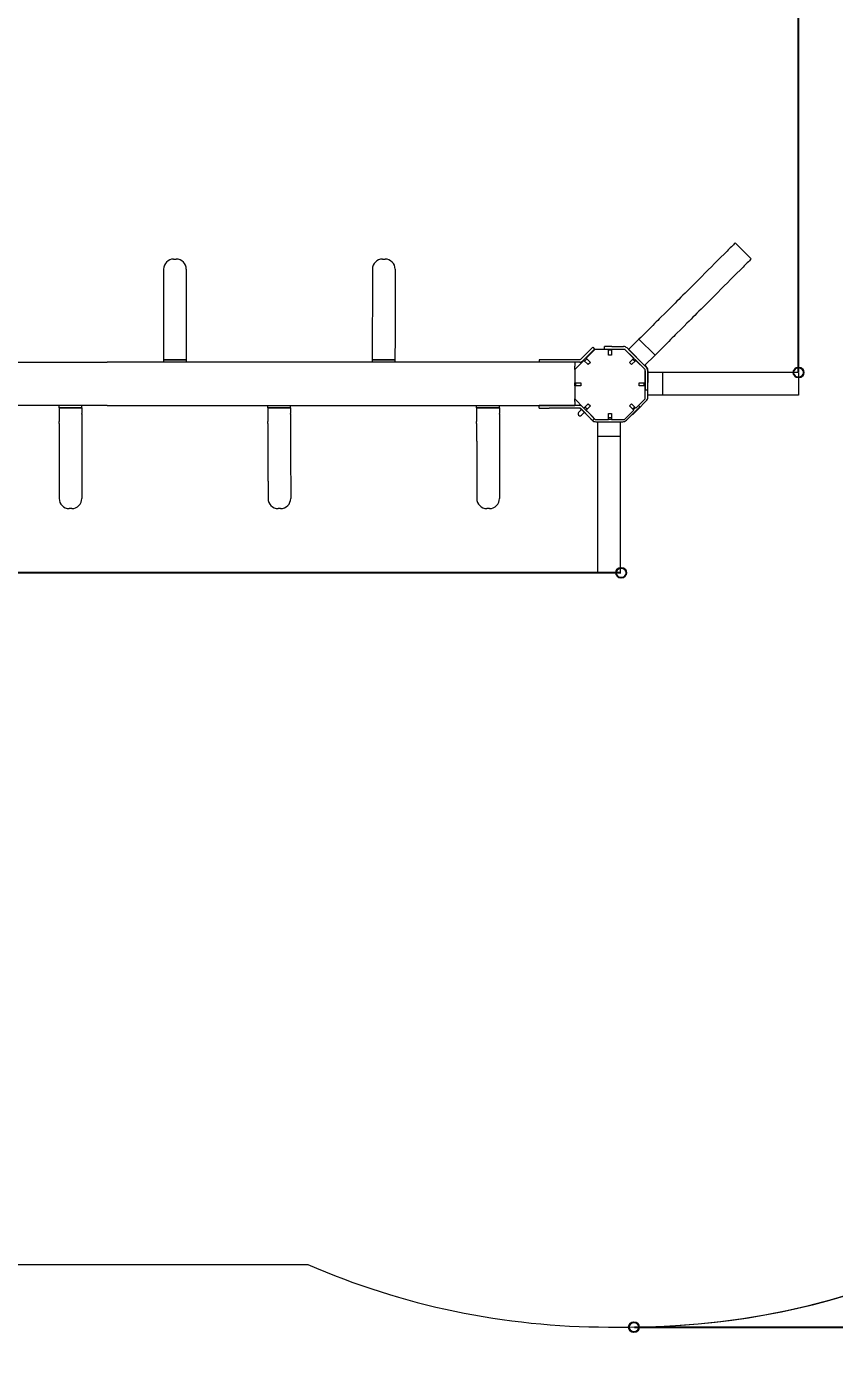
# Model space of a CAD drawing. Extents: x -4680 to 4634, y -4524 to 4501.
# Drawn here: x 110 to 1717, y -1967 to 681 of the extents above; entities that cross this region are included whole.
import ezdxf

# ---------------------------------------------------------------- set-up
doc = ezdxf.new("R2010")
doc.units = 0
doc.header["$LTSCALE"] = 5
doc.header["$PDMODE"] = 33
doc.header["$PDSIZE"] = 20
for name, color, linetype in [('PRODUCT', 3, 'CONTINUOUS'), ('REFERENCE', 9, 'CONTINUOUS'), ('REVIEW_REQUIRED', 30, 'CONTINUOUS'), ('SAFETY_ZONE', 1, 'CONTINUOUS')]:
    doc.layers.add(name, color=color, linetype=linetype)
doc.styles.add('LG1', font='arial.ttf', dxfattribs={"height": 185})
doc.dimstyles.new('LG_DIM', dxfattribs={"dimtxt": 185, "dimasz": 120, "dimexe": 50, "dimexo": 1, "dimgap": 50, "dimtad": 1, "dimdec": 0, "dimrnd": 10, "dimtxsty": 'LG1', "dimcen": 2.5, "dimclrt": 4, "dimadec": 4, "dimazin": 3, "dimtfac": 1, "dimtdec": 0, "dimtmove": 0, "dimatfit": 3, "dimarcsym": 0})

# ---------------------------------------------------------------- blocks, each defined once
blk = doc.blocks.new('*D4')
at = {"layer": 'REFERENCE', "color": 0, "transparency": 16777216}
for p in [(3070.7, 212.7), (-2889.9, -277.7), (3070.7, -2833.1)]:
    blk.add_point(p, dxfattribs=at)
at = {"layer": 'REVIEW_REQUIRED', "color": 0, "lineweight": -2, "transparency": 16777216}
for p, q in [((3070.7, 211.7), (3070.7, -2883.1)), ((-2889.9, -278.7), (-2889.9, -2883.1)), ((-2769.9, -2833.1), (-1028.3, -2833.1)), ((2950.7, -2833.1), (508.1, -2833.1))]:
    blk.add_line(p, q, dxfattribs=at)
at = {"layer": 'REVIEW_REQUIRED', "color": 0, "transparency": 16777216}
for points in [[(-2769.9, -2813.1), (-2769.9, -2853.1), (-2889.9, -2833.1)], [(2950.7, -2813.1), (2950.7, -2853.1), (3070.7, -2833.1)]]:
    blk.add_solid(points, dxfattribs=at)
at = {"layer": 'REVIEW_REQUIRED', "color": 4, "transparency": 16777216, "insert": (-260.1, -2833.1), "char_height": 185, "attachment_point": 5, "style": 'LG1'}
blk.add_mtext('\\A1;5960 mm\\P [(19\'-6{\\H1x;\\S7/8;}" in)]', dxfattribs=at)
blk = doc.blocks.new('*D5')
at = {"layer": 'REFERENCE', "color": 0, "transparency": 16777216}
for p in [(1575.6, 1750.1), (1318, -1905.2), (4112.4, -1905.2)]:
    blk.add_point(p, dxfattribs=at)
at = {"layer": 'REVIEW_REQUIRED', "color": 0, "lineweight": -2, "transparency": 16777216}
for p, q in [((1576.6, 1750.1), (4162.4, 1750.1)), ((4112.4, 1630.1), (4112.4, -81.3)), ((4112.4, -1785.2), (4112.4, -732.9)), ((1319, -1905.2), (4162.4, -1905.2))]:
    blk.add_line(p, q, dxfattribs=at)
at = {"layer": 'REVIEW_REQUIRED', "color": 0, "transparency": 16777216}
for points in [[(4092.4, 1630.1), (4132.4, 1630.1), (4112.4, 1750.1)], [(4092.4, -1785.2), (4132.4, -1785.2), (4112.4, -1905.2)]]:
    blk.add_solid(points, dxfattribs=at)
at = {"layer": 'REVIEW_REQUIRED', "color": 4, "transparency": 16777216, "insert": (4112.4, -407.1), "char_height": 185, "attachment_point": 5, "style": 'LG1'}
blk.add_mtext("\\A1;3660 mm\\P [(12' in)]", dxfattribs=at)
blk = doc.blocks.new('*D6')
at = {"layer": 'REFERENCE', "color": 0, "transparency": 16777216}
for p in [(1645.5, 2590.7), (-1410, 218.7), (1645.5, -7)]:
    blk.add_point(p, dxfattribs=at)
at = {"layer": 'REVIEW_REQUIRED', "color": 0, "lineweight": -2, "transparency": 16777216}
for p, q in [((-1410, 219.7), (-1410, 2640.7)), ((1645.5, -6), (1645.5, 2640.7)), ((-1290, 2590.7), (-637.2, 2590.7)), ((1525.5, 2590.7), (899.1, 2590.7))]:
    blk.add_line(p, q, dxfattribs=at)
at = {"layer": 'REVIEW_REQUIRED', "color": 0, "transparency": 16777216}
for points in [[(-1290, 2610.7), (-1290, 2570.7), (-1410, 2590.7)], [(1525.5, 2610.7), (1525.5, 2570.7), (1645.5, 2590.7)]]:
    blk.add_solid(points, dxfattribs=at)
at = {"layer": 'REVIEW_REQUIRED', "color": 4, "transparency": 16777216, "insert": (130.9, 2590.7), "char_height": 185, "attachment_point": 5, "style": 'LG1'}
blk.add_mtext('\\A1;3060 mm\\P [(10\'-0{\\H1x;\\S3/8;}" in)]', dxfattribs=at)
blk = doc.blocks.new('*D7')
at = {"layer": 'REFERENCE', "color": 0, "transparency": 16777216}
for p in [(-1378.1, 250.5), (-4630.4, -405.2), (1292.6, -405.2)]:
    blk.add_point(p, dxfattribs=at)
at = {"layer": 'REVIEW_REQUIRED', "color": 0, "lineweight": -2, "transparency": 16777216}
for p, q in [((-4630.4, 250.5), (-4630.4, 782.6)), ((-4630.4, 782.6), (-4510.4, 782.6)), ((-1379.1, 250.5), (-4680.4, 250.5)), ((-4630.4, -285.2), (-4630.4, 130.5)), ((1291.6, -405.2), (-4680.4, -405.2))]:
    blk.add_line(p, q, dxfattribs=at)
at = {"layer": 'REVIEW_REQUIRED', "color": 0, "transparency": 16777216}
for points in [[(-4650.4, 130.5), (-4610.4, 130.5), (-4630.4, 250.5)], [(-4650.4, -285.2), (-4610.4, -285.2), (-4630.4, -405.2)]]:
    blk.add_solid(points, dxfattribs=at)
at = {"layer": 'REVIEW_REQUIRED', "color": 4, "transparency": 16777216, "insert": (-3751.3, 782.6), "char_height": 185, "attachment_point": 5, "style": 'LG1'}
blk.add_mtext('\\A1;660 mm\\P [(2\'-1{\\H1.000000x;\\S13/16;}" in)]', dxfattribs=at)
blk = doc.blocks.new('*D8')
at = {"layer": 'REFERENCE', "color": 0, "transparency": 16777216}
for p in [(3165.2, -32.4), (-2889.9, -277.7), (3165.2, -3951.6)]:
    blk.add_point(p, dxfattribs=at)
at = {"layer": 'REVIEW_REQUIRED', "color": 0, "lineweight": -2, "transparency": 16777216}
for p, q in [((3165.2, -33.4), (3165.2, -4001.6)), ((-2889.9, -278.7), (-2889.9, -4001.6)), ((-2769.9, -3951.6), (-720.5, -3951.6)), ((3045.2, -3951.6), (995.8, -3951.6))]:
    blk.add_line(p, q, dxfattribs=at)
at = {"layer": 'REVIEW_REQUIRED', "color": 0, "transparency": 16777216}
for points in [[(-2769.9, -3931.6), (-2769.9, -3971.6), (-2889.9, -3951.6)], [(3045.2, -3931.6), (3045.2, -3971.6), (3165.2, -3951.6)]]:
    blk.add_solid(points, dxfattribs=at)
at = {"layer": 'REVIEW_REQUIRED', "color": 4, "transparency": 16777216, "char_height": 185, "attachment_point": 5, "style": 'LG1'}
for s, insert in [('\\A1;6060 mm', (137.7, -3807.1)), ('\\A1;[(19\'-10{\\H1x;\\S9/16;}" in)]', (137.7, -4248.5))]:
    blk.add_mtext(s, dxfattribs=dict(at, insert=insert))

msp = doc.modelspace()

# ---------------------------------------------------------------- linework, layer by layer
at = {"layer": 'PRODUCT', "linetype": 'Continuous', "lineweight": 0}
for p, q in [((1519.6, 250.8), (1551.4, 218.9)), ((402.1, 218.5), (402.3, 218.5)), ((402.3, 218.5), (407.3, 218.5)), ((817.6, 218.5), (817.7, 218.5)), ((817.7, 218.5), (822.7, 218.5)), ((1328, 59.2), (1307.4, 38.6)), ((1328, 59.2), (1359.9, 27.4)), ((381.9, 45.2), (381.9, 18.5)), ((427.1, 29.5), (427.1, 18.5)), ((797.4, 45.2), (797.4, 18.5)), ((842.5, 29.5), (842.5, 18.5)), ((1232.4, 39.6), (1212.1, 19.3)), ((1236, 36.1), (1215.6, 15.7)), ((1222.7, 21.4), (1241.1, 39.7)), ((1236, 43.1), (1232.4, 39.6)), ((1236, 43.1), (1239.5, 39.6)), ((1236, 36.1), (1239.5, 39.6)), ((1241.1, 39.7), (1267.1, 39.7)), ((1274.2, 44.7), (1259.2, 44.7)), ((1259.2, 39.7), (1259.2, 44.7)), ((1267.1, 27.7), (1267.1, 39.7)), ((1267.1, 39.7), (1273.1, 39.7)), ((1267.1, 37.8), (1273.1, 37.8)), ((1273.1, 27.7), (1267.1, 27.7)), ((1273.1, 39.7), (1299.1, 39.7)), ((1273.1, 39.7), (1273.1, 27.7)), ((1274.2, 44.7), (1297.2, 44.7)), ((1299.1, 39.7), (1317.5, 21.4)), ((1338.9, 0.1), (1300.7, 38.3)), ((1342.4, 3.6), (1304.2, 41.8)), ((1339.2, 6.8), (1307.4, 38.6)), ((1359.9, 27.4), (1339.2, 6.8)), ((-664.8, 13.5), (182.2, 13.5)), ((182.2, 13.5), (269.7, 13.5)), ((1200.4, 13.5), (269.7, 13.5)), ((382.1, 18.5), (381.9, 18.5)), ((381.9, 18.5), (381.9, 18.5)), ((381.9, 18.5), (382.1, 18.5)), ((381.9, 18.5), (381.9, 18.5)), ((381.9, 18.5), (381.9, 13.5)), ((382.1, 18.5), (402.1, 18.5)), ((402.1, 18.5), (382.1, 18.5)), ((407.1, 18.5), (402.1, 18.5)), ((402.1, 18.5), (407.1, 18.5)), ((407.1, 18.5), (427.1, 18.5)), ((427.1, 18.5), (407.1, 18.5)), ((427.1, 18.5), (427.1, 13.5)), ((797.5, 18.5), (797.4, 18.5)), ((797.4, 18.5), (797.4, 18.5)), ((797.4, 18.5), (797.5, 18.5)), ((797.4, 18.5), (797.4, 18.5)), ((797.4, 18.5), (797.4, 13.5)), ((797.5, 18.5), (817.6, 18.5)), ((817.6, 18.5), (797.5, 18.5)), ((822.6, 18.5), (817.6, 18.5)), ((817.6, 18.5), (822.6, 18.5)), ((822.6, 18.5), (842.5, 18.5)), ((842.5, 18.5), (822.6, 18.5)), ((842.5, 18.5), (842.5, 13.5)), ((1129.2, 18.4), (1129.2, 13.5)), ((1149.2, 18.4), (1129.2, 18.4)), ((1210, 18.4), (1149.2, 18.4)), ((1200.1, -1.3), (1218.5, 17.1)), ((1210, 13.4), (1200.4, 13.4)), ((1200.4, -1), (1200.4, 5.5)), ((1227, 8.6), (1218.5, 17.1)), ((1219.9, 15.7), (1224.1, 20)), ((1222.7, 21.4), (1231.2, 12.9)), ((1231.2, 12.9), (1227, 8.6)), ((1309, 12.9), (1317.5, 21.4)), ((1313.2, 8.6), (1309, 12.9)), ((1321.7, 17.1), (1313.2, 8.6)), ((1315.9, 19.8), (1320.2, 15.5)), ((1316.4, 22.5), (1316.4, 22.5)), ((1321.7, 17.1), (1340.1, -1.3)), ((1322, 16.8), (1322.1, 16.9)), ((1339.8, 7.4), (1342.5, 4.6)), ((1200.1, -1.3), (1200.1, -27.3)), ((1340.1, -27.3), (1340.1, -1.3)), ((1340.4, -3.4), (1340.4, -27.1)), ((1345.4, -3.4), (1345.4, -27.1)), ((1345.5, -56.5), (1345.5, -2.5)), ((1374.6, -7), (1345.5, -7)), ((1345.5, -52), (1345.5, -7)), ((1374.6, -7), (1374.6, -52)), ((1645.5, -7), (1645.5, -52)), ((1200.1, -27.3), (1212.1, -27.3)), ((1200.1, -33.3), (1200.1, -59.3)), ((1212.1, -33.3), (1200.1, -33.3)), ((1200.4, -33.3), (1200.4, -27.3)), ((1202.4, -33.3), (1202.4, -27.3)), ((1212.1, -27.3), (1212.1, -33.3)), ((1328.1, -27.3), (1340.1, -27.3)), ((1328.1, -33.3), (1328.1, -27.3)), ((1340.1, -33.3), (1328.1, -33.3)), ((1337.4, -27.3), (1337.4, -33.3)), ((1340.1, -59.3), (1340.1, -33.3)), ((1340.4, -27.1), (1340.4, -42.1)), ((1345.4, -42.1), (1340.4, -42.1)), ((1340.5, -56.5), (1340.5, -42.1)), ((1345.4, -42.1), (1345.4, -27.1)), ((1374.6, -52), (1345.5, -52)), ((182.2, -72.5), (-664.8, -72.5)), ((174.1, -77.5), (174.1, -72.5)), ((174.1, -77.5), (174.1, -77.5)), ((174.2, -77.5), (174.1, -77.5)), ((174.1, -77.5), (174.1, -104.1)), ((174.2, -77.5), (174.1, -77.5)), ((174.1, -77.5), (174.1, -77.5)), ((194.3, -77.5), (174.2, -77.5)), ((174.2, -77.5), (194.3, -77.5)), ((269.7, -72.5), (182.2, -72.5)), ((194.3, -77.5), (199.3, -77.5)), ((199.3, -77.5), (194.3, -77.5)), ((219.2, -77.5), (199.3, -77.5)), ((199.3, -77.5), (219.2, -77.5)), ((219.2, -77.5), (219.2, -72.5)), ((219.2, -77.5), (219.2, -88.4)), ((269.7, -72.5), (1200.4, -72.5)), ((589.7, -77.5), (589.7, -72.5)), ((589.7, -77.5), (589.7, -77.5)), ((589.8, -77.5), (589.7, -77.5)), ((589.7, -77.5), (589.7, -104.1)), ((589.8, -77.5), (589.7, -77.5)), ((589.7, -77.5), (589.7, -77.5)), ((609.9, -77.5), (589.8, -77.5)), ((589.8, -77.5), (609.9, -77.5)), ((609.9, -77.5), (614.9, -77.5)), ((614.9, -77.5), (609.9, -77.5)), ((634.8, -77.5), (614.9, -77.5)), ((614.9, -77.5), (634.8, -77.5)), ((634.8, -77.5), (634.8, -72.5)), ((634.8, -77.5), (634.8, -88.4)), ((1005, -77.5), (1005, -72.5)), ((1005, -77.5), (1005, -77.5)), ((1005.2, -77.5), (1005, -77.5)), ((1005, -77.5), (1005, -104.1)), ((1005.2, -77.5), (1005, -77.5)), ((1005, -77.5), (1005, -77.5)), ((1025.2, -77.5), (1005.2, -77.5)), ((1005.2, -77.5), (1025.2, -77.5)), ((1025.2, -77.5), (1030.2, -77.5)), ((1030.2, -77.5), (1025.2, -77.5)), ((1050.2, -77.5), (1030.2, -77.5)), ((1030.2, -77.5), (1050.2, -77.5)), ((1050.2, -77.5), (1050.2, -72.5)), ((1050.2, -77.5), (1050.2, -88.4)), ((1129.2, -77.6), (1129.2, -72.6)), ((1149.2, -72.6), (1129.2, -72.6)), ((1129.2, -77.6), (1149.2, -77.6)), ((1210, -72.6), (1149.2, -72.6)), ((1210, -77.6), (1149.2, -77.6)), ((1218.5, -77.6), (1200.1, -59.3)), ((1200.4, -64.5), (1200.4, -59.6)), ((1209.4, -72.6), (1210.9, -71.1)), ((1210.4, -77.6), (1218, -85.3)), ((1213, -73.2), (1210.9, -71.1)), ((1232.4, -98.8), (1212.1, -78.5)), ((1236, -95.3), (1215.6, -75)), ((1217.4, -76.5), (1217.3, -76.6)), ((1218.5, -77.6), (1227, -69.2)), ((1224.7, -79.9), (1220.5, -75.7)), ((1231.2, -73.4), (1222.7, -81.9)), ((1227, -69.2), (1231.2, -73.4)), ((1309, -73.4), (1313.2, -69.2)), ((1317.5, -81.9), (1309, -73.4)), ((1313.2, -69.2), (1321.7, -77.6)), ((1319.6, -75.5), (1315.3, -79.7)), ((1321, -76.9), (1316.7, -81.1)), ((1319.1, -85.8), (1329.7, -75.2)), ((1340.1, -59.3), (1321.7, -77.6)), ((1342.5, -63.5), (1325.8, -80.3)), ((1326.9, -72.4), (1329.7, -75.2)), ((1213.3, -80.6), (1207.7, -86.2)), ((1219, -86.2), (1213.3, -91.9)), ((1234.7, -102), (1218, -85.3)), ((1241.1, -100.3), (1222.7, -81.9)), ((1223, -82.2), (1223, -82.3)), ((1232.4, -98.8), (1236, -102.4)), ((1239.5, -98.8), (1236, -95.3)), ((1236, -102.4), (1239.5, -98.8)), ((1241.1, -100.3), (1267.1, -100.3)), ((1241.8, -104.9), (1295.8, -104.9)), ((1246.3, -134.1), (1246.3, -104.9)), ((1246.3, -104.9), (1291.3, -104.9)), ((1267.1, -88.3), (1273.1, -88.3)), ((1267.1, -100.3), (1267.1, -88.3)), ((1273.1, -97.2), (1267.1, -97.2)), ((1267.1, -99.9), (1273.1, -99.9)), ((1273.1, -88.3), (1273.1, -100.3)), ((1273.1, -100.3), (1299.1, -100.3)), ((1291.3, -134.1), (1291.3, -104.9)), ((1317.5, -81.9), (1299.1, -100.3)), ((1319.1, -85.8), (1302.9, -102)), ((1315.2, -90.9), (1314.6, -90.3)), ((1315.2, -90.9), (1325.8, -80.3)), ((1291.3, -134.1), (1246.3, -134.1)), ((194.4, -277.5), (194.3, -277.5)), ((199.4, -277.5), (194.4, -277.5)), ((610, -277.5), (609.9, -277.5)), ((615, -277.5), (610, -277.5)), ((1025.4, -277.5), (1025.2, -277.5)), ((1030.4, -277.5), (1025.4, -277.5)), ((1291.3, -404.9), (1246.3, -404.9))]:
    msp.add_line(p, q, dxfattribs=at)
for centre, radius, start, end in [((402.1, 198.5), 20, 90, 179.9456), ((407.3, 198.5), 20, 359.8959, 90), ((817.6, 198.5), 20, 90, 179.9456), ((822.7, 198.5), 20, 359.8959, 90), ((1297.2, 34.7), 10, 45, 90), ((1297.2, 34.7), 5, 45, 55.9852), ((1210, 21.4), 3, 270, 315), ((1210, 21.4), 8, 270, 315), ((1335.4, -3.4), 5, 34.0148, 45), ((1335.4, -3.4), 10, 0, 45), ((1335.5, -2.5), 10, 0, 45), ((1335.4, -3.4), 5, 0, 17.8582), ((1210, -80.6), 8, 45, 90), ((1210, -80.6), 3, 45, 90), ((1335.5, -56.5), 5, 338.2299, 360), ((1335.5, -56.5), 10, 315, 360), ((1241.8, -94.9), 10, 225, 270), ((1241.8, -94.9), 5, 238.1567, 256.5794), ((1295.8, -94.9), 10, 270, 315), ((194.3, -257.5), 20, 180.0544, 270), ((199.4, -257.5), 20, 270, 0.1041), ((609.9, -257.5), 20, 180.0544, 270), ((615, -257.5), 20, 270, 0.1041), ((1025.2, -257.5), 20, 180.0544, 270), ((1030.4, -257.5), 20, 270, 0.1041)]:
    msp.add_arc(centre, radius, start, end, dxfattribs=at)
at = {"layer": 'PRODUCT', "linetype": 'Continuous', "lineweight": 0, "extrusion": (0, 0, -1)}
for centre, ratio, start_param in [((402.1, 198.5), 0.287518, -0.003303), ((817.6, 198.5), 0.287518, -0.003303), ((401.9, 49.8), 0.2293, -0.00325), ((817.4, 49.8), 0.2293, -0.00325)]:
    msp.add_ellipse(centre, major_axis=(-20, 0), ratio=ratio, start_param=start_param, end_param=0, dxfattribs=at)
at = {"layer": 'PRODUCT', "linetype": 'Continuous', "lineweight": 0}
for centre, major_axis, ratio, start_param, end_param in [((407.1, 31.2), (20, 0), 0.034163, 0, 0.003165), ((822.5, 31.2), (20, 0), 0.034163, 0, 0.003165), ((199.2, -90.1), (20, 0), 0.034163, -0.003165, 0), ((614.8, -90.1), (20, 0), 0.034163, -0.003165, 0), ((1030.2, -90.1), (20, 0), 0.034163, -0.003165, 0), ((1210.5, -89.1), (-2.83, 2.83), 0.994072, 0, 3.141593), ((194.1, -108.7), (-20, 0), 0.2293, -0.00325, 0), ((609.7, -108.7), (-20, 0), 0.2293, -0.00325, 0), ((1025, -108.7), (-20, 0), 0.2293, -0.00325, 0), ((194.3, -257.5), (-20, 0), 0.287518, -0.003303, 0), ((609.9, -257.5), (-20, 0), 0.287518, -0.003303, 0), ((1025.2, -257.5), (-20, 0), 0.287518, -0.003303, 0)]:
    msp.add_ellipse(centre, major_axis=major_axis, ratio=ratio, start_param=start_param, end_param=end_param, dxfattribs=at)
for points, knots in [([(1519.6, 250.8), (1514.6, 245.8), (1479.6, 210.8), (1406.7, 137.9), (1394.7, 125.9), (1354.7, 85.9), (1337.3, 68.5), (1328, 59.2)], [0.0423278, 0.0423278, 0.0423278, 0.0423278, 0.1177212, 0.5235664, 0.7650977, 0.8006124, 0.8787141, 0.8787141, 0.8787141, 0.8787141]), ([(1551.4, 218.9), (1546.4, 214), (1511.4, 179), (1438.5, 106.1), (1426.5, 94.1), (1386.5, 54.1), (1369.1, 36.7), (1359.9, 27.4)], [0.0423278, 0.0423278, 0.0423278, 0.0423278, 0.1177212, 0.5235664, 0.7650977, 0.8006124, 0.8787141, 0.8787141, 0.8787141, 0.8787141]), ([(382.1, 198.5), (382.1, 195.3), (382.1, 192), (382.1, 185.5), (382.1, 182.3), (382.1, 175.9), (382.1, 172.8), (382.1, 166.6), (382.1, 163.6), (382.1, 157.5), (382.1, 154.5), (382, 148.5), (382, 145.6), (382, 139.6), (382, 136.6), (382, 130.6), (382, 127.6), (382, 118.6), (382, 112.5), (382, 103.3), (382, 100.3), (382, 94.1), (382, 91), (381.9, 84.8), (381.9, 81.7), (381.9, 75.5), (381.9, 72.3), (381.9, 66), (381.9, 62.8), (381.9, 58), (381.9, 56.4), (381.9, 53.1), (381.9, 51.5), (381.9, 49.8)], [0, 0, 0, 0, 0.0102975, 0.0102975, 0.0205951, 0.0205951, 0.0308926, 0.0308926, 0.0411901, 0.0411901, 0.0514877, 0.0514877, 0.0617852, 0.0617852, 0.0720827, 0.0720827, 0.0823802, 0.0823802, 0.1029753, 0.1029753, 0.1132728, 0.1132728, 0.1235704, 0.1235704, 0.1338679, 0.1338679, 0.1441654, 0.1441654, 0.154463, 0.154463, 0.1596117, 0.1596117, 0.1647605, 0.1647605, 0.1647605, 0.1647605]), ([(427.3, 198.5), (427.3, 195.3), (427.2, 192.1), (427.2, 187.2), (427.2, 185.6), (427.2, 182.3), (427.2, 180.7), (427.2, 177.4), (427.2, 175.7), (427.2, 172.4), (427.2, 170.8), (427.2, 167.5), (427.2, 165.8), (427.2, 162.5), (427.2, 160.8), (427.2, 157.4), (427.2, 155.7), (427.2, 152.3), (427.2, 150.5), (427.2, 145.4), (427.2, 141.9), (427.2, 135), (427.2, 131.5), (427.1, 124.5), (427.1, 121.1), (427.1, 115.8), (427.1, 114.1), (427.1, 110.6), (427.1, 108.8), (427.1, 103.6), (427.1, 100), (427.1, 93), (427.1, 89.4), (427.1, 82.3), (427.1, 78.7), (427.1, 71.6), (427.1, 67.9), (427.1, 60.7), (427.1, 57.1), (427.1, 49.8), (427.1, 46.1), (427.1, 40.6), (427.1, 38.7), (427.1, 35), (427.1, 33.1), (427.1, 31.2)], [0.0000838, 0.0000838, 0.0000838, 0.0000838, 0.0111588, 0.0111588, 0.0167382, 0.0167382, 0.0223176, 0.0223176, 0.027897, 0.027897, 0.0334764, 0.0334764, 0.0390558, 0.0390558, 0.0446352, 0.0446352, 0.0502146, 0.0502146, 0.0557939, 0.0557939, 0.0669527, 0.0669527, 0.0781115, 0.0781115, 0.0892703, 0.0892703, 0.0948497, 0.0948497, 0.1004291, 0.1004291, 0.1115879, 0.1115879, 0.1227467, 0.1227467, 0.1339055, 0.1339055, 0.1450643, 0.1450643, 0.1562231, 0.1562231, 0.1673818, 0.1673818, 0.1729612, 0.1729612, 0.1785406, 0.1785406, 0.1785406, 0.1785406]), ([(797.6, 198.5), (797.6, 195.3), (797.6, 192), (797.6, 185.5), (797.6, 182.3), (797.6, 175.9), (797.6, 172.8), (797.5, 166.6), (797.5, 163.6), (797.5, 157.5), (797.5, 154.5), (797.5, 148.5), (797.5, 145.6), (797.5, 139.6), (797.5, 136.6), (797.5, 130.6), (797.5, 127.6), (797.5, 118.6), (797.5, 112.5), (797.4, 103.3), (797.4, 100.3), (797.4, 94.1), (797.4, 91), (797.4, 84.8), (797.4, 81.7), (797.4, 75.5), (797.4, 72.3), (797.4, 66), (797.4, 62.8), (797.4, 58), (797.4, 56.4), (797.4, 53.1), (797.4, 51.5), (797.4, 49.8)], [0, 0, 0, 0, 0.0102975, 0.0102975, 0.0205951, 0.0205951, 0.0308926, 0.0308926, 0.0411901, 0.0411901, 0.0514877, 0.0514877, 0.0617852, 0.0617852, 0.0720827, 0.0720827, 0.0823802, 0.0823802, 0.1029753, 0.1029753, 0.1132728, 0.1132728, 0.1235704, 0.1235704, 0.1338679, 0.1338679, 0.1441654, 0.1441654, 0.154463, 0.154463, 0.1596117, 0.1596117, 0.1647605, 0.1647605, 0.1647605, 0.1647605]), ([(842.7, 198.5), (842.7, 195.3), (842.7, 192.1), (842.7, 187.2), (842.7, 185.6), (842.7, 182.3), (842.7, 180.7), (842.7, 177.4), (842.7, 175.7), (842.7, 172.4), (842.7, 170.8), (842.7, 167.5), (842.7, 165.8), (842.7, 162.5), (842.7, 160.8), (842.7, 157.4), (842.7, 155.7), (842.7, 152.3), (842.7, 150.5), (842.6, 145.4), (842.6, 141.9), (842.6, 135), (842.6, 131.5), (842.6, 124.5), (842.6, 121.1), (842.6, 115.8), (842.6, 114.1), (842.6, 110.6), (842.6, 108.8), (842.6, 103.6), (842.6, 100), (842.6, 93), (842.6, 89.4), (842.6, 82.3), (842.6, 78.7), (842.6, 71.6), (842.6, 67.9), (842.6, 60.7), (842.6, 57.1), (842.6, 49.8), (842.6, 46.1), (842.5, 40.6), (842.5, 38.7), (842.5, 35), (842.5, 33.1), (842.5, 31.2)], [0.0000838, 0.0000838, 0.0000838, 0.0000838, 0.0111588, 0.0111588, 0.0167382, 0.0167382, 0.0223176, 0.0223176, 0.027897, 0.027897, 0.0334764, 0.0334764, 0.0390558, 0.0390558, 0.0446352, 0.0446352, 0.0502146, 0.0502146, 0.0557939, 0.0557939, 0.0669527, 0.0669527, 0.0781115, 0.0781115, 0.0892703, 0.0892703, 0.0948497, 0.0948497, 0.1004291, 0.1004291, 0.1115879, 0.1115879, 0.1227467, 0.1227467, 0.1339055, 0.1339055, 0.1450643, 0.1450643, 0.1562231, 0.1562231, 0.1673818, 0.1673818, 0.1729612, 0.1729612, 0.1785406, 0.1785406, 0.1785406, 0.1785406]), ([(381.9, 49.8), (381.9, 49.5), (381.9, 49.2), (381.9, 48.6), (381.9, 48.3), (381.9, 47.7), (381.9, 47.4), (381.9, 46.7), (381.9, 46.4), (381.9, 45.8), (381.9, 45.5), (381.9, 45.2)], [1.3394371, 1.3394371, 1.3394371, 1.3394371, 1.385709, 1.385709, 1.4319808, 1.4319808, 1.4782527, 1.4782527, 1.5245245, 1.5245245, 1.5707963, 1.5707963, 1.5707963, 1.5707963]), ([(427.1, 31.2), (427.1, 31.1), (427.1, 31), (427.1, 30.8), (427.1, 30.6), (427.1, 30.4), (427.1, 30.3), (427.1, 30.1), (427.1, 30), (427.1, 29.7), (427.1, 29.6), (427.1, 29.5)], [1.536627, 1.536627, 1.536627, 1.536627, 1.54346086, 1.54346086, 1.55029473, 1.55029473, 1.5571286, 1.5571286, 1.56396246, 1.56396246, 1.57079633, 1.57079633, 1.57079633, 1.57079633]), ([(797.4, 49.8), (797.4, 49.5), (797.4, 49.2), (797.4, 48.6), (797.4, 48.3), (797.4, 47.7), (797.4, 47.4), (797.4, 46.7), (797.4, 46.4), (797.4, 45.8), (797.4, 45.5), (797.4, 45.2)], [1.3394371, 1.3394371, 1.3394371, 1.3394371, 1.385709, 1.385709, 1.4319808, 1.4319808, 1.4782527, 1.4782527, 1.5245245, 1.5245245, 1.5707963, 1.5707963, 1.5707963, 1.5707963]), ([(842.5, 31.2), (842.5, 31.1), (842.5, 31), (842.5, 30.8), (842.5, 30.6), (842.5, 30.4), (842.5, 30.3), (842.5, 30.1), (842.5, 30), (842.5, 29.7), (842.5, 29.6), (842.5, 29.5)], [1.536627, 1.536627, 1.536627, 1.536627, 1.54346086, 1.54346086, 1.55029473, 1.55029473, 1.5571286, 1.5571286, 1.56396246, 1.56396246, 1.57079633, 1.57079633, 1.57079633, 1.57079633]), ([(1200.4, 13.5), (1200.4, 13.5), (1200.4, 13.5), (1200.4, 13.3), (1200.4, 13.3), (1200.4, 13.1), (1200.4, 13), (1200.4, 12.7), (1200.4, 12.5), (1200.4, 11.9), (1200.4, 11.6), (1200.4, 10.8), (1200.4, 10.4), (1200.4, 9.8), (1200.4, 9.6), (1200.4, 9.1), (1200.4, 8.6), (1200.4, 8.1), (1200.4, 7.6), (1200.4, 7.4), (1200.4, 6.6), (1200.4, 6.1), (1200.4, 5.5)], [0, 0, 0, 0, 0.00156349, 0.00156349, 0.00234524, 0.00234524, 0.00312698, 0.00312698, 0.00469047, 0.00469047, 0.00625396, 0.00625396, 0.00781745, 0.00781745, 0.0085992, 0.0085992, 0.00938094, 0.01016269, 0.01016269, 0.01094443, 0.01094443, 0.01250793, 0.01250793, 0.01250793, 0.01250793]), ([(1645.5, -7), (1638.5, -7), (1589, -7), (1485.9, -7), (1468.9, -7), (1412.3, -7), (1387.7, -7), (1374.6, -7)], [0.0423278, 0.0423278, 0.0423278, 0.0423278, 0.1177212, 0.5235664, 0.7650977, 0.8006124, 0.8787141, 0.8787141, 0.8787141, 0.8787141]), ([(1645.5, -52), (1638.5, -52), (1589, -52), (1485.9, -52), (1468.9, -52), (1412.3, -52), (1387.7, -52), (1374.6, -52)], [0.0423278, 0.0423278, 0.0423278, 0.0423278, 0.1177212, 0.5235664, 0.7650977, 0.8006124, 0.8787141, 0.8787141, 0.8787141, 0.8787141]), ([(1200.4, -64.5), (1200.4, -65), (1200.4, -65.5), (1200.4, -66.3), (1200.4, -66.5), (1200.4, -67), (1200.4, -67.3), (1200.4, -68), (1200.4, -68.5), (1200.4, -69.3), (1200.4, -69.7), (1200.4, -70.5), (1200.4, -70.8), (1200.4, -71.3), (1200.4, -71.4), (1200.4, -71.6), (1200.4, -71.9), (1200.4, -72), (1200.4, -72.2), (1200.4, -72.2), (1200.4, -72.4), (1200.4, -72.5), (1200.4, -72.5)], [0, 0, 0, 0, 0.00156349, 0.00156349, 0.00234523, 0.00234523, 0.00312698, 0.00312698, 0.00469047, 0.00469047, 0.00625395, 0.00625395, 0.00781744, 0.00781744, 0.00859919, 0.00859919, 0.00938093, 0.01016268, 0.01016268, 0.01094442, 0.01094442, 0.01250791, 0.01250791, 0.01250791, 0.01250791]), ([(174.1, -108.7), (174.1, -108.4), (174.1, -108.1), (174.1, -107.5), (174.1, -107.2), (174.1, -106.6), (174.1, -106.3), (174.1, -105.7), (174.1, -105.3), (174.1, -104.7), (174.1, -104.4), (174.1, -104.1)], [4.4810298, 4.4810298, 4.4810298, 4.4810298, 4.5273016, 4.5273016, 4.5735735, 4.5735735, 4.6198453, 4.6198453, 4.6661171, 4.6661171, 4.712389, 4.712389, 4.712389, 4.712389]), ([(219.2, -90.1), (219.2, -90), (219.2, -89.9), (219.2, -89.7), (219.2, -89.5), (219.2, -89.3), (219.2, -89.2), (219.2, -89), (219.2, -88.9), (219.2, -88.6), (219.2, -88.5), (219.2, -88.4)], [4.67821965, 4.67821965, 4.67821965, 4.67821965, 4.68505352, 4.68505352, 4.69188738, 4.69188738, 4.69872125, 4.69872125, 4.70555511, 4.70555511, 4.71238898, 4.71238898, 4.71238898, 4.71238898]), ([(219.2, -90.1), (219.2, -92), (219.2, -93.9), (219.2, -97.6), (219.2, -99.5), (219.2, -105), (219.2, -108.7), (219.2, -116), (219.2, -119.6), (219.2, -126.9), (219.2, -130.5), (219.3, -137.6), (219.3, -141.2), (219.3, -148.3), (219.3, -151.9), (219.3, -159), (219.3, -162.5), (219.3, -167.7), (219.3, -169.5), (219.3, -173), (219.3, -174.7), (219.3, -180), (219.3, -183.5), (219.3, -190.4), (219.3, -193.9), (219.3, -200.8), (219.3, -204.3), (219.3, -209.5), (219.3, -211.2), (219.3, -214.6), (219.3, -216.3), (219.3, -219.7), (219.3, -221.4), (219.4, -224.7), (219.4, -226.4), (219.4, -229.7), (219.4, -231.3), (219.4, -234.6), (219.4, -236.3), (219.4, -239.6), (219.4, -241.2), (219.4, -244.5), (219.4, -246.1), (219.4, -251), (219.4, -254.2), (219.4, -257.4)], [0, 0, 0, 0, 0.0055393, 0.0055393, 0.0110786, 0.0110786, 0.0221572, 0.0221572, 0.0332358, 0.0332358, 0.0443143, 0.0443143, 0.0553929, 0.0553929, 0.0664715, 0.0664715, 0.0775501, 0.0775501, 0.0830894, 0.0830894, 0.0886287, 0.0886287, 0.0997073, 0.0997073, 0.1107859, 0.1107859, 0.1218644, 0.1218644, 0.1274037, 0.1274037, 0.132943, 0.132943, 0.1384823, 0.1384823, 0.1440216, 0.1440216, 0.1495609, 0.1495609, 0.1551002, 0.1551002, 0.1606395, 0.1606395, 0.1661788, 0.1661788, 0.1771742, 0.1771742, 0.1771742, 0.1771742]), ([(589.7, -108.7), (589.7, -108.4), (589.7, -108.1), (589.7, -107.5), (589.7, -107.2), (589.7, -106.6), (589.7, -106.3), (589.7, -105.7), (589.7, -105.3), (589.7, -104.7), (589.7, -104.4), (589.7, -104.1)], [4.4810298, 4.4810298, 4.4810298, 4.4810298, 4.5273016, 4.5273016, 4.5735735, 4.5735735, 4.6198453, 4.6198453, 4.6661171, 4.6661171, 4.712389, 4.712389, 4.712389, 4.712389]), ([(634.8, -90.1), (634.8, -90), (634.8, -89.9), (634.8, -89.7), (634.8, -89.5), (634.8, -89.3), (634.8, -89.2), (634.8, -89), (634.8, -88.9), (634.8, -88.6), (634.8, -88.5), (634.8, -88.4)], [4.67821965, 4.67821965, 4.67821965, 4.67821965, 4.68505352, 4.68505352, 4.69188738, 4.69188738, 4.69872125, 4.69872125, 4.70555511, 4.70555511, 4.71238898, 4.71238898, 4.71238898, 4.71238898]), ([(634.8, -90.1), (634.8, -92), (634.8, -93.9), (634.8, -97.6), (634.8, -99.5), (634.8, -105), (634.9, -108.7), (634.9, -116), (634.9, -119.6), (634.9, -126.9), (634.9, -130.5), (634.9, -137.6), (634.9, -141.2), (634.9, -148.3), (634.9, -151.9), (634.9, -159), (634.9, -162.5), (634.9, -167.7), (634.9, -169.5), (634.9, -173), (634.9, -174.7), (634.9, -180), (634.9, -183.5), (634.9, -190.4), (634.9, -193.9), (634.9, -200.8), (634.9, -204.3), (634.9, -209.5), (634.9, -211.2), (635, -214.6), (635, -216.3), (635, -219.7), (635, -221.4), (635, -224.7), (635, -226.4), (635, -229.7), (635, -231.3), (635, -234.6), (635, -236.3), (635, -239.6), (635, -241.2), (635, -244.5), (635, -246.1), (635, -251), (635, -254.2), (635, -257.4)], [0, 0, 0, 0, 0.0055393, 0.0055393, 0.0110786, 0.0110786, 0.0221572, 0.0221572, 0.0332358, 0.0332358, 0.0443143, 0.0443143, 0.0553929, 0.0553929, 0.0664715, 0.0664715, 0.0775501, 0.0775501, 0.0830894, 0.0830894, 0.0886287, 0.0886287, 0.0997073, 0.0997073, 0.1107859, 0.1107859, 0.1218644, 0.1218644, 0.1274037, 0.1274037, 0.132943, 0.132943, 0.1384823, 0.1384823, 0.1440216, 0.1440216, 0.1495609, 0.1495609, 0.1551002, 0.1551002, 0.1606395, 0.1606395, 0.1661788, 0.1661788, 0.1771742, 0.1771742, 0.1771742, 0.1771742]), ([(1005, -108.7), (1005, -108.4), (1005, -108.1), (1005, -107.5), (1005, -107.2), (1005, -106.6), (1005, -106.3), (1005, -105.7), (1005, -105.3), (1005, -104.7), (1005, -104.4), (1005, -104.1)], [4.4810298, 4.4810298, 4.4810298, 4.4810298, 4.5273016, 4.5273016, 4.5735735, 4.5735735, 4.6198453, 4.6198453, 4.6661171, 4.6661171, 4.712389, 4.712389, 4.712389, 4.712389]), ([(1050.2, -90.1), (1050.2, -90), (1050.2, -89.9), (1050.2, -89.7), (1050.2, -89.5), (1050.2, -89.3), (1050.2, -89.2), (1050.2, -89), (1050.2, -88.9), (1050.2, -88.6), (1050.2, -88.5), (1050.2, -88.4)], [4.67821965, 4.67821965, 4.67821965, 4.67821965, 4.68505352, 4.68505352, 4.69188738, 4.69188738, 4.69872125, 4.69872125, 4.70555511, 4.70555511, 4.71238898, 4.71238898, 4.71238898, 4.71238898]), ([(1050.2, -90.1), (1050.2, -92), (1050.2, -93.9), (1050.2, -97.6), (1050.2, -99.5), (1050.2, -105), (1050.2, -108.7), (1050.2, -116), (1050.2, -119.6), (1050.2, -126.9), (1050.2, -130.5), (1050.2, -137.6), (1050.2, -141.2), (1050.2, -148.3), (1050.2, -151.9), (1050.2, -159), (1050.2, -162.5), (1050.2, -167.7), (1050.2, -169.5), (1050.2, -173), (1050.2, -174.7), (1050.2, -180), (1050.2, -183.5), (1050.3, -190.4), (1050.3, -193.9), (1050.3, -200.8), (1050.3, -204.3), (1050.3, -209.5), (1050.3, -211.2), (1050.3, -214.6), (1050.3, -216.3), (1050.3, -219.7), (1050.3, -221.4), (1050.3, -224.7), (1050.3, -226.4), (1050.3, -229.7), (1050.3, -231.3), (1050.3, -234.6), (1050.3, -236.3), (1050.3, -239.6), (1050.3, -241.2), (1050.3, -244.5), (1050.3, -246.1), (1050.3, -251), (1050.3, -254.2), (1050.4, -257.4)], [0, 0, 0, 0, 0.0055393, 0.0055393, 0.0110786, 0.0110786, 0.0221572, 0.0221572, 0.0332358, 0.0332358, 0.0443143, 0.0443143, 0.0553929, 0.0553929, 0.0664715, 0.0664715, 0.0775501, 0.0775501, 0.0830894, 0.0830894, 0.0886287, 0.0886287, 0.0997073, 0.0997073, 0.1107859, 0.1107859, 0.1218644, 0.1218644, 0.1274037, 0.1274037, 0.132943, 0.132943, 0.1384823, 0.1384823, 0.1440216, 0.1440216, 0.1495609, 0.1495609, 0.1551002, 0.1551002, 0.1606395, 0.1606395, 0.1661788, 0.1661788, 0.1771742, 0.1771742, 0.1771742, 0.1771742]), ([(174.1, -108.7), (174.1, -110.4), (174.1, -112), (174.1, -115.3), (174.1, -116.9), (174.1, -121.7), (174.1, -124.9), (174.1, -131.2), (174.1, -134.4), (174.1, -140.6), (174.1, -143.7), (174.1, -149.9), (174.1, -153), (174.1, -159.2), (174.1, -162.3), (174.1, -171.4), (174.1, -177.5), (174.2, -186.6), (174.2, -189.6), (174.2, -195.5), (174.2, -198.5), (174.2, -204.5), (174.2, -207.4), (174.2, -213.4), (174.2, -216.4), (174.2, -222.5), (174.2, -225.5), (174.2, -231.7), (174.2, -234.8), (174.3, -241.2), (174.3, -244.4), (174.3, -250.9), (174.3, -254.2), (174.3, -257.5)], [0, 0, 0, 0, 0.0050942, 0.0050942, 0.0101884, 0.0101884, 0.0203767, 0.0203767, 0.0305651, 0.0305651, 0.0407535, 0.0407535, 0.0509418, 0.0509418, 0.0611302, 0.0611302, 0.0815069, 0.0815069, 0.0916953, 0.0916953, 0.1018836, 0.1018836, 0.112072, 0.112072, 0.1222604, 0.1222604, 0.1324487, 0.1324487, 0.1426371, 0.1426371, 0.1528255, 0.1528255, 0.1630138, 0.1630138, 0.1630138, 0.1630138]), ([(589.7, -108.7), (589.7, -110.4), (589.7, -112), (589.7, -115.3), (589.7, -116.9), (589.7, -121.7), (589.7, -124.9), (589.7, -131.2), (589.7, -134.4), (589.7, -140.6), (589.7, -143.7), (589.7, -149.9), (589.7, -153), (589.7, -159.2), (589.7, -162.3), (589.8, -171.4), (589.8, -177.5), (589.8, -186.6), (589.8, -189.6), (589.8, -195.5), (589.8, -198.5), (589.8, -204.5), (589.8, -207.4), (589.8, -213.4), (589.8, -216.4), (589.8, -222.5), (589.8, -225.5), (589.9, -231.7), (589.9, -234.8), (589.9, -241.2), (589.9, -244.4), (589.9, -250.9), (589.9, -254.2), (589.9, -257.5)], [0, 0, 0, 0, 0.0050942, 0.0050942, 0.0101884, 0.0101884, 0.0203767, 0.0203767, 0.0305651, 0.0305651, 0.0407535, 0.0407535, 0.0509418, 0.0509418, 0.0611302, 0.0611302, 0.0815069, 0.0815069, 0.0916953, 0.0916953, 0.1018836, 0.1018836, 0.112072, 0.112072, 0.1222604, 0.1222604, 0.1324487, 0.1324487, 0.1426371, 0.1426371, 0.1528255, 0.1528255, 0.1630138, 0.1630138, 0.1630138, 0.1630138]), ([(1005, -108.7), (1005, -110.4), (1005, -112), (1005, -115.3), (1005, -116.9), (1005, -121.7), (1005, -124.9), (1005, -131.2), (1005, -134.4), (1005, -140.6), (1005, -143.7), (1005.1, -149.9), (1005.1, -153), (1005.1, -159.2), (1005.1, -162.3), (1005.1, -171.4), (1005.1, -177.5), (1005.1, -186.6), (1005.1, -189.6), (1005.1, -195.5), (1005.1, -198.5), (1005.1, -204.5), (1005.1, -207.4), (1005.2, -213.4), (1005.2, -216.4), (1005.2, -222.5), (1005.2, -225.5), (1005.2, -231.7), (1005.2, -234.8), (1005.2, -241.2), (1005.2, -244.4), (1005.2, -250.9), (1005.2, -254.2), (1005.2, -257.5)], [0, 0, 0, 0, 0.0050942, 0.0050942, 0.0101884, 0.0101884, 0.0203767, 0.0203767, 0.0305651, 0.0305651, 0.0407535, 0.0407535, 0.0509418, 0.0509418, 0.0611302, 0.0611302, 0.0815069, 0.0815069, 0.0916953, 0.0916953, 0.1018836, 0.1018836, 0.112072, 0.112072, 0.1222604, 0.1222604, 0.1324487, 0.1324487, 0.1426371, 0.1426371, 0.1528255, 0.1528255, 0.1630138, 0.1630138, 0.1630138, 0.1630138]), ([(1246.3, -404.9), (1246.3, -397.9), (1246.3, -348.4), (1246.3, -245.3), (1246.3, -228.4), (1246.3, -171.8), (1246.3, -147.2), (1246.3, -134.1)], [0.0423278, 0.0423278, 0.0423278, 0.0423278, 0.1177212, 0.5235664, 0.7650977, 0.8006124, 0.8787141, 0.8787141, 0.8787141, 0.8787141]), ([(1291.3, -404.9), (1291.3, -397.9), (1291.3, -348.4), (1291.3, -245.3), (1291.3, -228.4), (1291.3, -171.8), (1291.3, -147.2), (1291.3, -134.1)], [0.0423278, 0.0423278, 0.0423278, 0.0423278, 0.1177212, 0.5235664, 0.7650977, 0.8006124, 0.8787141, 0.8787141, 0.8787141, 0.8787141])]:
    msp.add_open_spline(points, degree=3, knots=knots, dxfattribs=at)
at = {"layer": 'SAFETY_ZONE', "linetype": 'Continuous', "lineweight": 0}
for p, q in [((-1038.9, -1780.6), (668.8, -1780.6)), ((1267, -1904.9), (1310, -1904.9))]:
    msp.add_line(p, q, dxfattribs=at)
at = {"layer": 'SAFETY_ZONE', "color": 83, "linetype": 'Continuous', "lineweight": 0}
for p, q in [((-1038.9, -1780.6), (668.8, -1780.6)), ((1267, -1904.9), (1310, -1904.9))]:
    msp.add_line(p, q, dxfattribs=at)
at = {"layer": 'SAFETY_ZONE', "linetype": 'Continuous', "lineweight": 0}
for centre, start, end in [((1310, -403.9), 270, 350.3609), ((1267, -403.9), 246.5114, 270)]:
    msp.add_arc(centre, 1501, start, end, dxfattribs=at)
at = {"layer": 'SAFETY_ZONE', "color": 83, "linetype": 'Continuous', "lineweight": 0}
for centre, start, end in [((1310, -403.9), 270, 324.4915), ((1267, -403.9), 246.5114, 270)]:
    msp.add_arc(centre, 1501, start, end, dxfattribs=at)

# ---------------------------------------------------------------- dimensions: what is measured, and where the dimension line sits
at = {"layer": 'REVIEW_REQUIRED'}
for base, p1, p2, picture, middle in [((1645.4725, 2590.6651), (-1409.9681, 218.6842), (1645.4725, -6.9582), '*D6', (130.9344, 2590.6651)), ((3070.7, -2833.1), (-2889.9, -277.7), (3070.7, 212.7), '*D4', (-260.1, -2833.1))]:
    dim = msp.add_linear_dim(base=base, p1=p1, p2=p2, dimstyle='LG_DIM', dxfattribs=at)
    dim.commit()
    dim.dimension.update_dxf_attribs({"geometry": picture, "text_midpoint": middle, "dimtype": 160})
for base, p1, p2, picture, middle in [((4112.4, -1905.2), (1575.6, 1750.1), (1318, -1905.2), '*D5', (4112.4, -407.1)), ((-4630.4, -405.2), (-1378.1, 250.5), (1292.6, -405.2), '*D7', (-3751.3, 782.6))]:
    dim = msp.add_linear_dim(base=base, p1=p1, p2=p2, angle=90, dimstyle='LG_DIM', dxfattribs=at)
    dim.commit()
    dim.dimension.update_dxf_attribs({"geometry": picture, "text_midpoint": middle, "dimtype": 160})
dim = msp.add_linear_dim(base=(3165.2, -3951.6), p1=(-2889.9, -277.7), p2=(3165.2, -32.4), dimstyle='LG_DIM', dxfattribs=at)
dim.commit()
dim.dimension.update_dxf_attribs({"geometry": '*D8', "text_midpoint": (137.7, -3951.6)})

doc.saveas('drawing.dxf')
